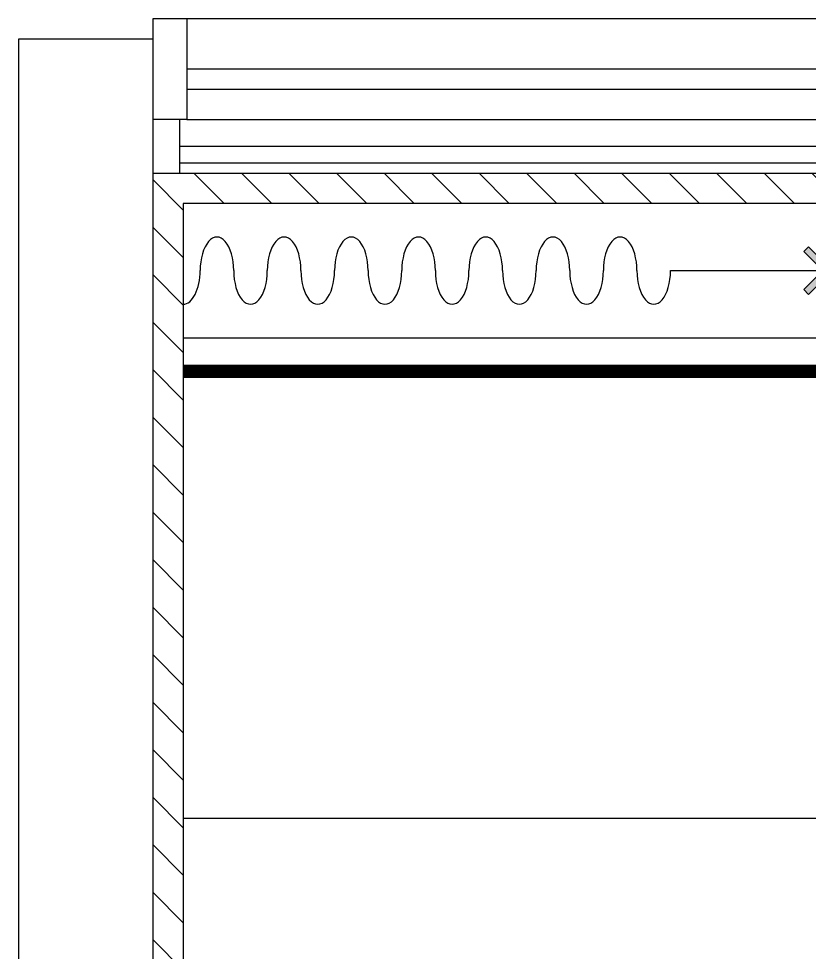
# Model space of a CAD drawing. Header units: millimetres. Extents: x 145965 to 228269, y 99354 to 115204.
# Drawn here: x 192148 to 193324, y 111600 to 112989 of the extents above; entities that cross this region are included whole.
import ezdxf

# ---------------------------------------------------------------- set-up
doc = ezdxf.new("R2010")
doc.units = ezdxf.units.MM
doc.header["$LTSCALE"] = 50
doc.linetypes.add('HID', pattern=[2.5, 1.5, -1])
for name, color, linetype in [('01. F-소품', 3, 'Continuous'), ('3.기호.계단선', 30, 'Continuous'), ('RC-LIGHT', 7, 'Continuous'), ('벽1', 2, 'Continuous'), ('창호', 4, 'Continuous')]:
    doc.layers.add(name, color=color, linetype=linetype)

# ---------------------------------------------------------------- blocks, each defined once
blk = doc.blocks.new('vidaisejh')
at = {"layer": '벽1'}
for p, q in [((149147.9, 67492.3), (149147.9, 72752.3)), ((149147.9, 72752.3), (149347.9, 72752.3)), ((149347.9, 68082.3), (149347.9, 72752.3))]:
    blk.add_line(p, q, dxfattribs=at)
at = {"layer": '창호'}
for p, q in [((149397.9, 72782.3), (152297.9, 72782.3)), ((149397.9, 72632.3), (152297.9, 72632.3)), ((149387.9, 72552.3), (152307.9, 72552.3))]:
    blk.add_line(p, q, dxfattribs=at)
for points in [[(149347.9, 72552.3), (149347.9, 72782.3), (149397.9, 72782.3), (149397.9, 72632.3), (149347.9, 72632.3)], [(149397.9, 72677.3), (150877.9, 72677.3), (150877.9, 72707.3), (149397.9, 72707.3)], [(149347.9, 72552.3), (149387.9, 72552.3), (149387.9, 72632.3)], [(149387.9, 72592.3), (150877.9, 72592.3), (150877.9, 72567.3), (149387.9, 72567.3)]]:
    blk.add_lwpolyline(points, dxfattribs=at)
blk = doc.blocks.new('VJSWJDEH')
at = {"layer": '3.기호.계단선', "transparency": 33554687}
h = blk.add_hatch(dxfattribs=at)
h.set_pattern_fill('_USER', color=8, scale=50, angle=315, style=0, pattern_type=0)
h.set_pattern_definition([(315, (43000, 40207.184), (35.355339, 35.355339), [])])
h.paths.add_polyline_path([(192347.9, 108289.4), (192347.9, 112759.4), (195997.9, 112759.4), (195997.9, 112714.4), (192392.9, 112714.4), (192392.9, 108289.4)])
at = {"layer": '3.기호.계단선', "color": 8}
blk.add_lwpolyline([(192347.9, 108289.4), (192347.9, 112759.4), (195997.9, 112759.4), (195997.9, 112714.4), (192392.9, 112714.4), (192392.9, 108289.4), (192347.9, 108289.4)], dxfattribs=at)
blk.add_blockref('vidaisejh', (43000, 40207.2))
blk = doc.blocks.new('FFSFDF')
at = {"layer": '01. F-소품'}
blk.add_hatch(color=8, dxfattribs=at).paths.add_polyline_path([(1567672.9, 1746751.1), (1567679.9, 1746744.1), (1567715.3, 1746779.4), (1567679.9, 1746814.8), (1567672.9, 1746807.7), (1567701.2, 1746779.4)])
at = {"layer": '01. F-소품', "color": 8}
for p, q in [((1567672.9, 1746807.7), (1567679.9, 1746814.8)), ((1567474.8, 1746779.4), (1567701.2, 1746779.4)), ((1567672.9, 1746751.1), (1567679.9, 1746744.1))]:
    blk.add_line(p, q, dxfattribs=at)
for points in [[(1567672.9, 1746807.7), (1567701.2, 1746779.4), (1567672.9, 1746751.1)], [(1567679.9, 1746814.8), (1567715.3, 1746779.4), (1567679.9, 1746744.1)]]:
    blk.add_lwpolyline(points, dxfattribs=at)
for centre, start_param, end_param in [((1566799.8, 1746779.4), 1.570796, 4.712389), ((1566899.8, 1746779.4), 1.570796, 4.712389), ((1566999.8, 1746779.4), 1.570796, 4.712389), ((1567099.8, 1746779.4), 1.570796, 4.712389), ((1567199.8, 1746779.4), 1.570796, 4.712389), ((1567299.8, 1746779.4), 1.570796, 4.712389), ((1567399.8, 1746779.4), 1.570796, 4.712389), ((1566749.8, 1746779.4), 6.283185, 7.853982), ((1566849.8, 1746779.4), 4.712389, 7.853982), ((1566949.8, 1746779.4), 4.712389, 7.853982), ((1567049.8, 1746779.4), 4.712389, 7.853982), ((1567149.8, 1746779.4), 4.712389, 7.853982), ((1567249.8, 1746779.4), 4.712389, 7.853982), ((1567349.8, 1746779.4), 4.712389, 7.853982), ((1567449.8, 1746779.4), 4.712389, 7.853982)]:
    blk.add_ellipse(centre, major_axis=(0, -50), ratio=0.5, start_param=start_param, end_param=end_param, dxfattribs=at)

msp = doc.modelspace()

# ---------------------------------------------------------------- linework, layer by layer
at = {"layer": '3.기호.계단선', "color": 10, "linetype": 'HID'}
msp.add_lwpolyline([(192392.9, 112464.4, 20, 20, 0), (195467.9, 112464.4, 20, 20, 0)], format="xyseb", dxfattribs=at)
at = {"layer": 'RC-LIGHT'}
msp.add_line((192392.9, 111799.4), (195447.9, 111799.4), dxfattribs=at)
msp.add_lwpolyline([(192392.9, 112714.4), (192392.9, 112514.4), (195447.9, 112514.4), (195447.9, 112714.4)], dxfattribs=at)

# ---------------------------------------------------------------- block references
at = {"color": 0}
msp.add_blockref('FFSFDF', (-1374356.9, -1634165), dxfattribs=at)
at = {"layer": 'RC-LIGHT'}
msp.add_blockref('VJSWJDEH', (0, 0), dxfattribs=at)

doc.saveas('drawing.dxf')
